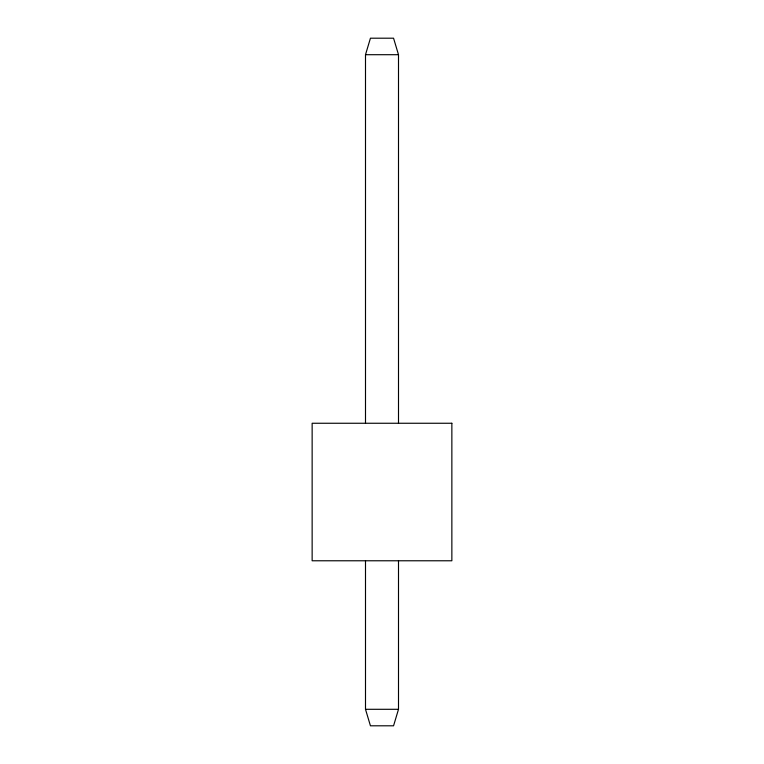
<?xml version="1.0" encoding="UTF-8"?>
<svg xmlns="http://www.w3.org/2000/svg" width="764" height="764" viewBox="0 0 764 764"><rect width="100%" height="100%" fill="white"/><g stroke="black" fill="none" stroke-linecap="round" stroke-linejoin="round"><path stroke-width="1.15" d="M365.498 423.256L365.498 54.702L370.444 38.2L393.555 38.2L398.502 54.702L398.502 423.256M398.502 560.776L398.502 709.298L393.555 725.8L370.444 725.8L365.498 709.298L365.498 560.776M365.498 54.702L398.502 54.702M365.498 709.298L398.502 709.298M451.858 423.256L312.142 423.256L312.142 560.776L451.858 560.776L451.858 423.256"/></g></svg>
